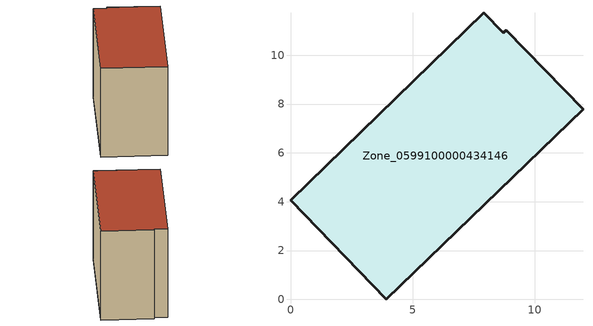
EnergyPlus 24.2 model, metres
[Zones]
Zone_0599100000434146
 floor ground (C_G): 3.92,0 0,4.06 7.92,11.75 8.72,10.93 8.83,11.03 11.98,7.79 z0
 wall outside (C_F): 0,4.06 3.92,0 11.98,7.79 8.83,11.03 8.72,10.93 7.92,11.75 0,4.06 z0:8.36
 roof outside (C_R): 7.92,11.75 0,4.06 3.92,0 11.98,7.79 8.83,11.03 8.72,10.93 z8.36
[BUILDING]
Pand.0599100000434146: North Axis=0; Terrain=City; Loads Convergence Tolerance Value=0.04; Temperature Convergence Tolerance Value=0.4; Solar Distribution=FullExterior; Maximum Number of Warmup Days=25; Minimum Number of Warmup Days=1
[Site:Location]
Rotterdam.The.Hague.AP_ZH_NLD Design_Conditions: Latitude=51.96; Longitude=4.45; Time Zone=1; Elevation=-4.5
[SITE:GROUNDTEMPERATURE:BUILDINGSURFACE]
18, 18, 18, 18, 18, 18, 18, 18, 18, 18, 18, 18
[MATERIAL] Thermal Absorptance=0.9; Solar Absorptance=0.7; Visible Absorptance=0.7
Name | Roughness | Thickness | Conductivity | Density | Specific Heat
G.TI.2006-2014 | MediumSmooth | 0.15 | 0.06 | 540 | 1210
F.TI.2006-2014 | Rough | 0.3 | 0.12 | 1920 | 840
R.TI.2006-2014 | MediumRough | 0.2 | 0.08 | 1500 | 1000
[CONSTRUCTION]
C_G: G.TI.2006-2014
C_F: F.TI.2006-2014
C_R: R.TI.2006-2014
[ZONE]
Zone_0599100000434146: Type=1; Multiplier=1; Ceiling Height=Autocalculate; Volume=Autocalculate; Floor Area=autocalculate; Part of Total Floor Area=Yes
[ZONEINFILTRATION:DESIGNFLOWRATE]
Infil_Zone_0599100000434146: Zone or ZoneList or Space or SpaceList=Zone_0599100000434146; Schedule=AlwaysOn; Design Flow Rate Calculation Method=Flow/Area; Flow Rate per Floor Area=0.0015; Constant Term Coefficient=1; Temperature Term Coefficient=0; Velocity Term Coefficient=0; Velocity Squared Term Coefficient=0
[HVACTEMPLATE:ZONE:IDEALLOADSAIRSYSTEM]
Zone_0599100000434146: Maximum Heating Supply Air Temperature=50; Minimum Cooling Supply Air Temperature=13; Maximum Heating Supply Air Humidity Ratio=0.0156; Minimum Cooling Supply Air Humidity Ratio=0.0077; Heating Limit=NoLimit; Cooling Limit=NoLimit; Dehumidification Control Type=ConstantSensibleHeatRatio; Cooling Sensible Heat Ratio=0.7; Dehumidification Setpoint=60; Humidification Control Type=None; Humidification Setpoint=30; Outdoor Air Method=None; Outdoor Air Flow Rate per Person=0.00944; Outdoor Air Flow Rate per Zone Floor Area=0; Outdoor Air Flow Rate per Zone=0; Demand Controlled Ventilation Type=None; Outdoor Air Economizer Type=NoEconomizer; Heat Recovery Type=None; Sensible Heat Recovery Effectiveness=0.7; Latent Heat Recovery Effectiveness=0.65
[ZONECONTROL:THERMOSTAT]
ThermostatControl_Zone_0599100000434146: Zone or ZoneList=Zone_0599100000434146; Control Type Schedule=DualSetpointControlType; Control 1=Thermostat_Zone_0599100000434146; Temperature Difference Between Cutout And Setpoint=0
[THERMOSTATSETPOINT:DUALSETPOINT]
Thermostat_Zone_0599100000434146: Heating Setpoint Temperature Schedule=HeatingSetpoint_Zone_0599100000434146; Cooling Setpoint Temperature Schedule=CoolingSetpoint_Zone_0599100000434146
[SCHEDULE:COMPACT]
HeatingSetpoint_Zone_0599100000434146: Through: 12/31, For: AllDays, Until: 24:00, 21
CoolingSetpoint_Zone_0599100000434146: Through: 12/31, For: AllDays, Until: 24:00, 24
DualSetpointControlType: Through: 12/31, For: AllDays, Until: 24:00, 4
AlwaysOn: Through: 12/31, For: AllDays, Until: 24:00, 1
